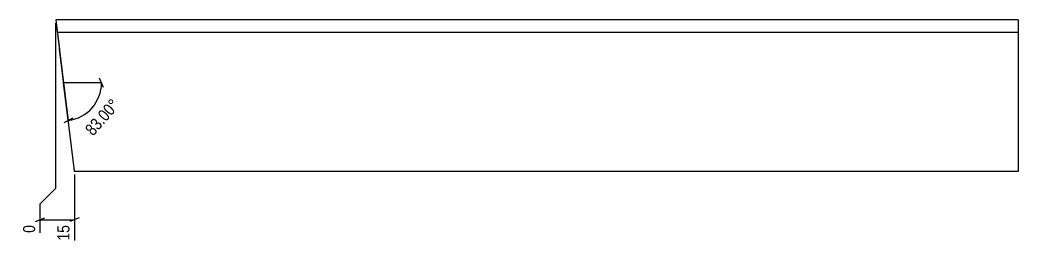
# Model space of a CAD drawing. Header units: millimetres. Extents: x 12 to 13369, y 5 to 260.
# Drawn here: x 12578 to 13369, y 5 to 182 of the extents above; entities that cross this region are included whole.
import ezdxf

# ---------------------------------------------------------------- set-up
doc = ezdxf.new("R2010")
doc.units = ezdxf.units.MM
doc.linetypes.add('DXK_LINE_DOT2', pattern=[3.9198, 1.9599, -1.9599])
doc.layers.add('MÅLSÆTNING', color=7, linetype='Continuous')
doc.layers.add('STÅL', color=7, linetype='Continuous')
doc.styles.add('Arial Narrow', font='ARIALN.TTF', dxfattribs={"height": 0.2})

msp = doc.modelspace()

# ---------------------------------------------------------------- linework, layer by layer
at = {"layer": 'MÅLSÆTNING', "color": 7, "linetype": 'Continuous'}
for p, q in [((12606.34, 48.94), (12606.34, 179.66)), ((12606.64, 179.68), (12616.11, 102.56)), ((12643.95, 128.59), (12640.95, 136.09)), ((12642.45, 132.34), (12612.45, 132.34)), ((12616.11, 102.56), (12612.45, 132.34)), ((12619.65, 104.51), (12612.57, 100.61)), ((12621.07, 59.66), (12621.07, 7.5)), ((12593.84, 36.44), (12606.34, 48.94)), ((12593.84, 13.59), (12593.84, 36.44)), ((12590.09, 22.44), (12597.59, 25.44)), ((12593.84, 23.94), (12621.07, 23.94)), ((12624.82, 25.44), (12617.32, 22.44))]:
    msp.add_line(p, q, dxfattribs=at)
msp.add_arc((12612.45, 132.34), 30, 277, 0, dxfattribs=at)
at = {"layer": 'STÅL', "color": 2, "linetype": 'Continuous'}
for p, q in [((13368.61, 182.16), (12606.34, 182.16)), ((12606.34, 182.16), (12609.16, 159.16)), ((13368.61, 182.16), (13368.61, 62.66)), ((13368.61, 172.16), (12607.56, 172.16)), ((12621.01, 62.66), (12609.16, 159.16)), ((12621.07, 62.16), (12621.01, 62.66)), ((13368.61, 62.16), (12621.07, 62.16)), ((13368.61, 62.16), (13368.61, 62.66))]:
    msp.add_line(p, q, dxfattribs=at)
at = {"layer": 'STÅL', "color": 7, "linetype": 'DXK_LINE_DOT2'}
for p, q in [((12621.01, 62.66), (12620.58, 66.17)), ((12621.07, 62.16), (12621.01, 62.66)), ((13368.61, 62.66), (13368.61, 62.16))]:
    msp.add_line(p, q, dxfattribs=at)

# ---------------------------------------------------------------- next in the draw order: wipeouts: each hides what was drawn before it
at = {"color": 0}
msp.add_wipeout([(12660.3, 114.54), (12649.82, 123.82), (12625.46, 96.29), (12635.94, 87.01)], dxfattribs=at).dxf.layer = 'MÅLSÆTNING'
at = {"color": 0, "linetype": 'Continuous'}
for points in [[(12591.84, 21.69), (12577.84, 21.69), (12577.84, 11.59), (12591.84, 11.59)], [(12619.07, 21.69), (12605.07, 21.69), (12605.07, 5.5), (12619.07, 5.5)]]:
    msp.add_wipeout(points, dxfattribs=at).dxf.layer = 'MÅLSÆTNING'

# ---------------------------------------------------------------- next in the draw order: texts
at = {"layer": 'MÅLSÆTNING', "color": 3, "style": 'Arial Narrow'}
msp.add_text('83.00°', height=9.544, rotation=48.50088, dxfattribs=at).set_placement((12635.77, 89.83))
at = {"layer": 'MÅLSÆTNING', "color": 3, "linetype": 'Continuous', "style": 'Arial Narrow'}
for s, height, p in [('0', 9.54, (12589.84, 13.59)), ('15', 9.544, (12617.07, 7.5))]:
    msp.add_text(s, height=height, rotation=90.00021, dxfattribs=at).set_placement(p)

doc.saveas('drawing.dxf')
